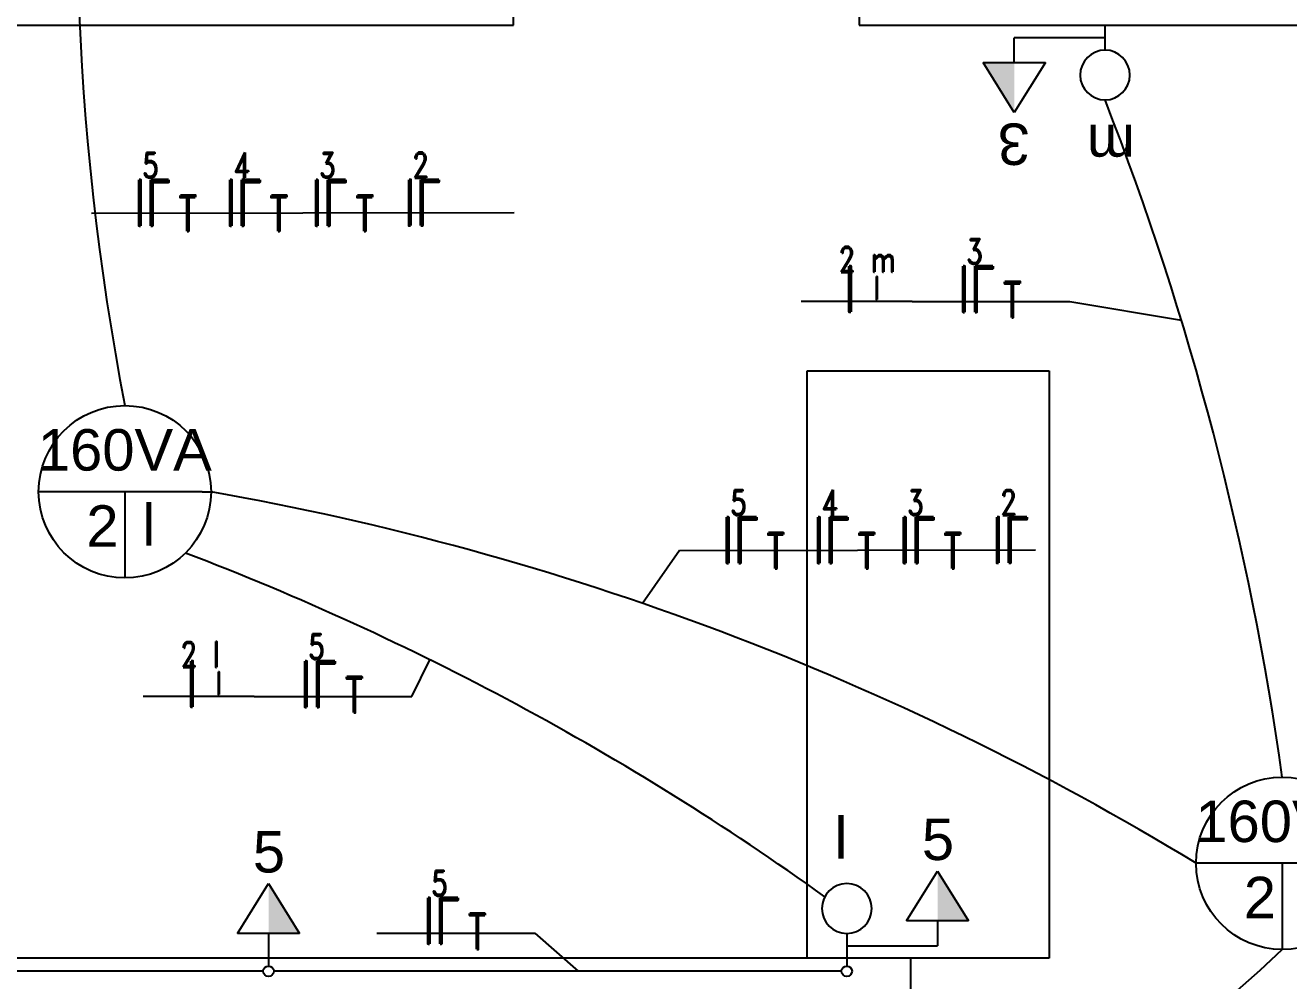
# Model space of a CAD drawing. Header units: millimetres. Extents: x -632.9 to -536.7, y 683.3 to 727.5.
# Drawn here: x -619.129 to -615.472, y 686.934 to 689.699 of the extents above; entities that cross this region are included whole.
import ezdxf
from ezdxf.enums import TextEntityAlignment as Align

# ---------------------------------------------------------------- set-up
doc = ezdxf.new("R2010")
doc.units = ezdxf.units.MM
doc.header["$MEASUREMENT"] = 0
for name, color, linetype in [('ARQUITETURA', 9, 'Continuous'), ('ELETRODUTO EMBUTIDO LAJE PAREDE', 2, 'Continuous'), ('ELETRODUTO LUMINÁRIA', 3, 'Continuous'), ('PENA1', 2, 'Continuous')]:
    doc.layers.add(name, color=color, linetype=linetype)
doc.layers.add('LAYERCOMUM', color=252, linetype='Continuous', lineweight=25)
doc.layers.add('REDE ELETRICA', color=7, linetype='Continuous', lineweight=9)
doc.styles.add('GYN_Carimbo_Página', font='arial.ttf', dxfattribs={"height": 0.6})
doc.styles.add('GYN_Dispositivos', font='arial.ttf', dxfattribs={"height": 0.2})
doc.styles.add('ROMAND', font='romand__.ttf', dxfattribs={"width": 0.75})

# ---------------------------------------------------------------- blocks, each defined once
blk = doc.blocks.new('*U16')
for p, q in [((-0.3732, 0), (-0.4158, 0)), ((0.3732, 0), (-0.3732, 0)), ((0, 0), (0, -0.3732)), ((0.3732, 0), (0.4158, 0)), ((0, -0.3732), (0, -0.4158))]:
    blk.add_line(p, q)
blk.add_circle((0, 0), 0.4158)
at = {"color": 7, "style": 'GYN_Dispositivos'}
blk.add_attdef('P', text='', height=0.2, dxfattribs=at).set_placement((0, 0.1596), align=Align.BOTTOM_CENTER)
blk.add_attdef('CI', text='', height=0.2, dxfattribs=at).set_placement((-0.1596, 0), align=Align.TOP_RIGHT)
blk.add_attdef('CM', text='', height=0.2, dxfattribs=at).set_placement((0.1596, 0), align=Align.TOP_LEFT)
blk = doc.blocks.new('*U1')
blk.add_line((0, 0.12), (0, 0))
blk.add_circle((0, 0.24), 0.12)
at = {"layer": 'REDE ELETRICA', "style": 'GYN_Carimbo_Página'}
blk.add_attdef('COMANDO', text='', height=0.2, dxfattribs=at).set_placement((0, 0.5421), align=Align.MIDDLE_CENTER)
blk = doc.blocks.new('*U6')
for points in [[(0, 0.36), (-0.075, 0.24), (0, 0.24)], [(0, 0.24), (-0.075, 0.24), (-0.15, 0.12), (0, 0.12)]]:
    blk.add_hatch(color=256).paths.add_polyline_path(points)
for p, q in [((0, 0.36), (-0.15, 0.12)), ((0.15, 0.12), (0, 0.36)), ((-0.15, 0.12), (0.15, 0.12)), ((0, 0.12), (0, 0))]:
    blk.add_line(p, q)
at = {"layer": 'REDE ELETRICA', "style": 'GYN_Carimbo_Página'}
blk.add_attdef('CIRCUITO', text='', height=0.2, dxfattribs=at).set_placement((0, 0.5421), align=Align.MIDDLE_CENTER)

msp = doc.modelspace()

# ---------------------------------------------------------------- linework, layer by layer
at = {"layer": 'ARQUITETURA'}
for p, q in [((-616.7154, 689.8742), (-616.7154, 689.6992)), ((-617.7154, 689.6992), (-617.7154, 689.8492)), ((-620.1154, 689.6992), (-617.7154, 689.6992)), ((-616.7154, 689.6992), (-614.4154, 689.6992)), ((-616.8654, 688.6992), (-616.1654, 688.6992)), ((-616.8654, 686.9992), (-616.8654, 688.6992)), ((-616.1654, 688.6992), (-616.1654, 686.9992)), ((-616.5654, 686.9992), (-621.1154, 686.9992)), ((-616.1654, 686.9992), (-616.5654, 686.9992)), ((-616.5654, 686.8292), (-616.5654, 686.9992))]:
    msp.add_line(p, q, dxfattribs=at)
at = {"layer": 'ELETRODUTO EMBUTIDO LAJE PAREDE'}
for p, q in [((-618.4246, 686.9992), (-618.4246, 686.9767)), ((-616.7508, 686.9992), (-616.7508, 686.9767)), ((-618.4398, 686.9616), (-620.3029, 686.9616)), ((-616.766, 686.9616), (-618.4094, 686.9616))]:
    msp.add_line(p, q, dxfattribs=at)
for centre in [(-618.4246, 686.9616), (-616.7508, 686.9616)]:
    msp.add_circle(centre, 0.0152, dxfattribs=at)
for centre, radius, start, end in [((-611.3631, 690.044), 7.6157, 172.60125, 190.94016), ((-624.1393, 686.3063), 8.7341, 8.0122, 21.32983), ((-620.0266, 680.2235), 8.2516, 58.70122, 79.98043), ((-621.5852, 680.5183), 8.1917, 54.37924, 69.11531), ((-618.5347, 690.2411), 4.4286, 277.3778, 313.4244)]:
    msp.add_arc(centre, radius, start, end, dxfattribs=at)
at = {"layer": 'ELETRODUTO LUMINÁRIA'}
for p, q in [((-616.0035, 689.6632), (-616.266, 689.6632)), ((-616.7508, 687.0352), (-616.4882, 687.0352))]:
    msp.add_line(p, q, dxfattribs=at)
at = {"layer": 'LAYERCOMUM', "linetype": 'Continuous'}
for p, q in [((-618.9366, 689.1558), (-617.7138, 689.1573)), ((-617.2348, 688.1795), (-616.2044, 688.1808))]:
    msp.add_line(p, q, dxfattribs=at)
at = {"layer": 'LAYERCOMUM'}
for p, q in [((-616.5618, 688.9), (-616.8825, 688.9)), ((-616.5618, 688.9), (-616.105, 688.9)), ((-616.105, 688.9), (-615.7825, 688.8455)), ((-617.2348, 688.1795), (-617.3426, 688.0263)), ((-618.0098, 687.7568), (-617.9574, 687.8629)), ((-618.4665, 687.7568), (-618.7873, 687.7568)), ((-618.4665, 687.7568), (-618.0098, 687.7568)), ((-618.1106, 687.0719), (-617.6538, 687.0719)), ((-617.6538, 687.0719), (-617.528, 686.9616))]:
    msp.add_line(p, q, dxfattribs=at)

# ---------------------------------------------------------------- block references
at = {"layer": 'ELETRODUTO LUMINÁRIA'}
ref = msp.add_blockref('*U1', (-616.0035, 689.6992), dxfattribs=dict(at, xscale=-0.6000000000000001, yscale=0.6000000000000001, zscale=0.6000000000000001, rotation=180))
ref.add_attrib('COMANDO', 'm', dxfattribs={"layer": 'REDE ELETRICA', "height": 0.12, "rotation": 180, "style": 'GYN_Carimbo_Página'}).set_placement((-615.9867, 689.3512), align=Align.MIDDLE_CENTER)
ref = msp.add_blockref('*U6', (-616.266, 689.6632), dxfattribs=dict(at, xscale=-0.6000000000000001, yscale=0.6000000000000001, zscale=0.6000000000000001, rotation=180))
ref.add_attrib('CIRCUITO', '3', dxfattribs={"layer": 'REDE ELETRICA', "height": 0.12, "rotation": 180, "style": 'GYN_Carimbo_Página'}).set_placement((-616.2674, 689.355), align=Align.MIDDLE_CENTER)
ref = msp.add_blockref('*U16', (-618.8404, 688.3492), dxfattribs=dict(at, xscale=0.6000000000000001, yscale=0.6000000000000001, zscale=0.6000000000000001))
ref.add_attrib('P', '160VA', dxfattribs={"layer": '0', "color": 7, "height": 0.12, "style": 'GYN_Dispositivos'}).set_placement((-618.8404, 688.3745), align=Align.BOTTOM_CENTER)
ref.add_attrib('CI', '2', dxfattribs={"layer": '0', "color": 7, "height": 0.12, "style": 'GYN_Dispositivos'}).set_placement((-618.8586, 688.3101), align=Align.TOP_RIGHT)
ref.add_attrib('CM', ' l', dxfattribs={"layer": '0', "color": 7, "height": 0.12, "style": 'GYN_Dispositivos'}).set_placement((-618.8363, 688.3128), align=Align.TOP_LEFT)
ref = msp.add_blockref('*U16', (-615.4904, 687.2742), dxfattribs=dict(at, xscale=0.6000000000000001, yscale=0.6000000000000001, zscale=0.6000000000000001))
ref.add_attrib('P', '160VA', dxfattribs={"layer": '0', "color": 7, "height": 0.12, "style": 'GYN_Dispositivos'}).set_placement((-615.4904, 687.2995), align=Align.BOTTOM_CENTER)
ref.add_attrib('CI', '2', dxfattribs={"layer": '0', "color": 7, "height": 0.12, "style": 'GYN_Dispositivos'}).set_placement((-615.5086, 687.2351), align=Align.TOP_RIGHT)
ref.add_attrib('CM', ' m', dxfattribs={"layer": '0', "color": 7, "height": 0.12, "style": 'GYN_Dispositivos'}).set_placement((-615.4863, 687.2378), align=Align.TOP_LEFT)
ref = msp.add_blockref('*U1', (-616.7508, 686.9992), dxfattribs=dict(at, xscale=-0.6000000000000001, yscale=0.6000000000000001, zscale=0.6000000000000001))
ref.add_attrib('COMANDO', 'l', dxfattribs={"layer": 'REDE ELETRICA', "height": 0.12, "style": 'GYN_Carimbo_Página'}).set_placement((-616.7676, 687.3472), align=Align.MIDDLE_CENTER)
ref = msp.add_blockref('*U6', (-616.4882, 687.0352), dxfattribs=dict(at, xscale=-0.6000000000000001, yscale=0.6000000000000001, zscale=0.6000000000000001))
ref.add_attrib('CIRCUITO', '5', dxfattribs={"layer": 'REDE ELETRICA', "height": 0.12, "style": 'GYN_Carimbo_Página'}).set_placement((-616.4869, 687.3434), align=Align.MIDDLE_CENTER)
ref = msp.add_blockref('*U6', (-618.4246, 686.9992), dxfattribs=dict(at, xscale=-0.6000000000000001, yscale=0.6000000000000001, zscale=0.6000000000000001))
ref.add_attrib('CIRCUITO', '5', dxfattribs={"layer": 'REDE ELETRICA', "height": 0.12, "style": 'GYN_Carimbo_Página'}).set_placement((-618.4233, 687.3074), align=Align.MIDDLE_CENTER)

# ---------------------------------------------------------------- texts
at = {"layer": 'PENA1', "style": 'ROMAND', "width": 0.75}
for s, height, p in [('5', 0.0737, (-618.7899, 689.2352)), ('4', 0.0737, (-618.5264, 689.2352)), ('3', 0.0737, (-618.2776, 689.2352)), ('2', 0.0737, (-618.0082, 689.2357)), ('T', 0.1032, (-618.6862, 689.0725)), ('T', 0.1032, (-618.4227, 689.0725)), ('T', 0.1032, (-618.1739, 689.0725)), ('2', 0.0737, (-616.7744, 688.9627, -0.3385)), ('3', 0.0737, (-616.4045, 688.9853)), ('m', 0.0737, (-616.6821, 688.9632, -0.1692)), ('T', 0.1032, (-616.2997, 688.8226)), ('5', 0.0737, (-617.0881, 688.2589)), ('4', 0.0737, (-616.8246, 688.2589)), ('3', 0.0737, (-616.5759, 688.2589)), ('2', 0.0737, (-616.3065, 688.2594)), ('T', 0.1032, (-616.9845, 688.0962)), ('T', 0.1032, (-616.721, 688.0962)), ('T', 0.1032, (-616.4722, 688.0962)), ('2', 0.0737, (-618.6791, 687.8195, -0.3385)), ('l', 0.0737, (-618.5869, 687.82, -0.1692)), ('5', 0.0737, (-618.3092, 687.8422)), ('T', 0.1032, (-618.2044, 687.6794)), ('5', 0.0737, (-617.9533, 687.1572)), ('T', 0.1032, (-617.8485, 686.9945))]:
    msp.add_text(s, height=height, dxfattribs=at).set_placement(p, align=Align.BOTTOM_LEFT)
for height, p in [(0.1327, (-618.778, 689.2916)), (0.1327, (-618.5145, 689.2916)), (0.1327, (-618.2658, 689.2916)), (0.1327, (-617.9964, 689.2921)), (0.1327, (-616.7224, 689.0421)), (0.1327, (-616.3927, 689.0417)), (0.0663, (-616.6543, 688.9916, -0.1692)), (0.1327, (-617.0763, 688.3153)), (0.1327, (-616.8128, 688.3153)), (0.1327, (-616.564, 688.3153)), (0.1327, (-616.2946, 688.3158)), (0.1327, (-618.6271, 687.899)), (0.1327, (-618.2974, 687.8985)), (0.0663, (-618.5591, 687.8484, -0.1692)), (0.1327, (-617.9415, 687.2136))]:
    msp.add_text('I', height=height, rotation=180, dxfattribs=at).set_placement(p, align=Align.BOTTOM_LEFT)
at = {"layer": 'PENA1', "style": 'ROMAND', "text_generation_flag": 2, "width": 0.75}
for p in [(-618.7819, 689.2916), (-618.5184, 689.2916), (-618.2696, 689.2916), (-618.0003, 689.2921), (-616.3965, 689.0417), (-617.0802, 688.3153), (-616.8166, 688.3153), (-616.5679, 688.3153), (-616.2985, 688.3158), (-618.3012, 687.8985), (-617.9453, 687.2136)]:
    msp.add_text('L', height=0.1327, rotation=180, dxfattribs=at).set_placement(p, align=Align.BOTTOM_LEFT)

doc.saveas('drawing.dxf')
